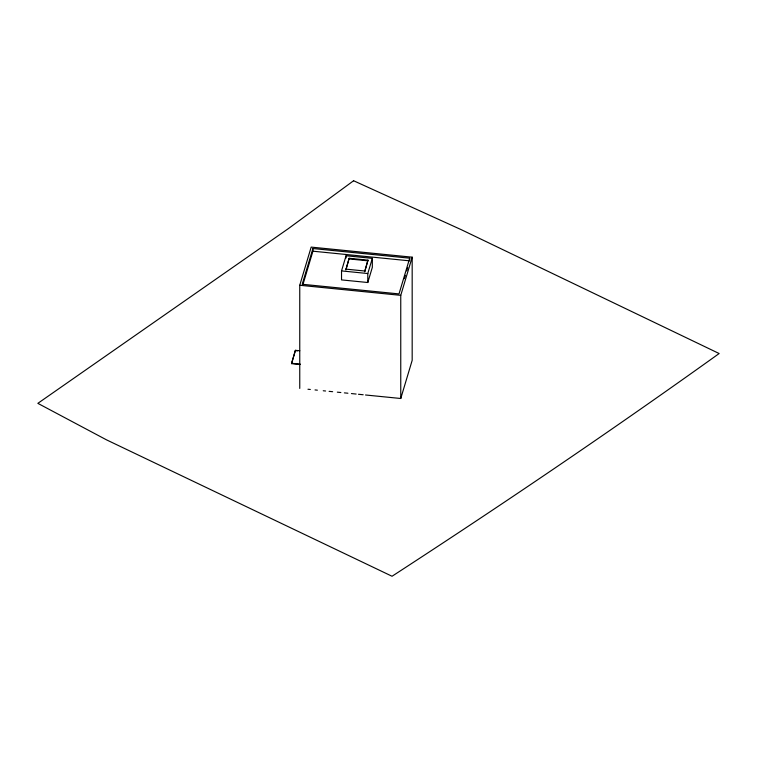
<?xml version="1.0" encoding="UTF-8"?>
<svg xmlns="http://www.w3.org/2000/svg" width="757" height="757" viewBox="0 0 757 757"><rect width="100%" height="100%" fill="white"/><g stroke="black" fill="none" stroke-linecap="round" stroke-linejoin="round"><path stroke-width="1.14" d="M299.753 388.426L299.753 285.266L311.174 247.104L412.177 257.181L412.177 360.332L400.756 398.494L365.527 394.984M312.915 248.533L302.223 284.263L399.015 293.915L409.707 258.184L312.915 248.533L312.915 251.192L302.895 284.689M300.292 364.505L291.53 363.634L295.419 350.321L299.791 350.756M291.53 363.634L295.419 350.321M341.53 270.911L346.063 255.752L372.33 258.364L372.33 267.353L367.788 282.512L341.53 279.901L341.53 270.911L367.788 273.532L372.33 258.364M349.147 258.269L345.902 269.795L349.147 258.269L367.959 260.153L364.704 271.668L367.959 260.153M404.361 278.708L405.364 275.359M406.698 270.892L407.701 267.543M400.756 398.494L400.756 295.344L412.177 257.181M312.915 251.192L409.707 260.843M349.147 258.941L367.959 260.815M345.902 269.132L364.704 271.006M299.753 285.266L400.756 295.344M295.419 350.652L297.605 350.87M291.53 363.303L300.292 364.174M307.976 389.24L310.323 389.477M315.026 389.94L317.372 390.177M323.248 390.763L325.595 391M329.115 391.35L332.645 391.7M337.338 392.173L340.858 392.523M344.388 392.874L347.908 393.224M351.428 393.574L356.131 394.047M358.477 394.274L363.171 394.747M409.707 258.184L409.707 259.954M367.788 273.532L367.788 282.512M346.063 255.752L346.063 257.995M353.595 180.743L288.322 228.652L37.85 403.349L106.472 439.836L392.041 576.257C502.667 504.389 611.911 430.373 719.15 353.528L461.335 229.712L353.595 180.743"/></g></svg>
